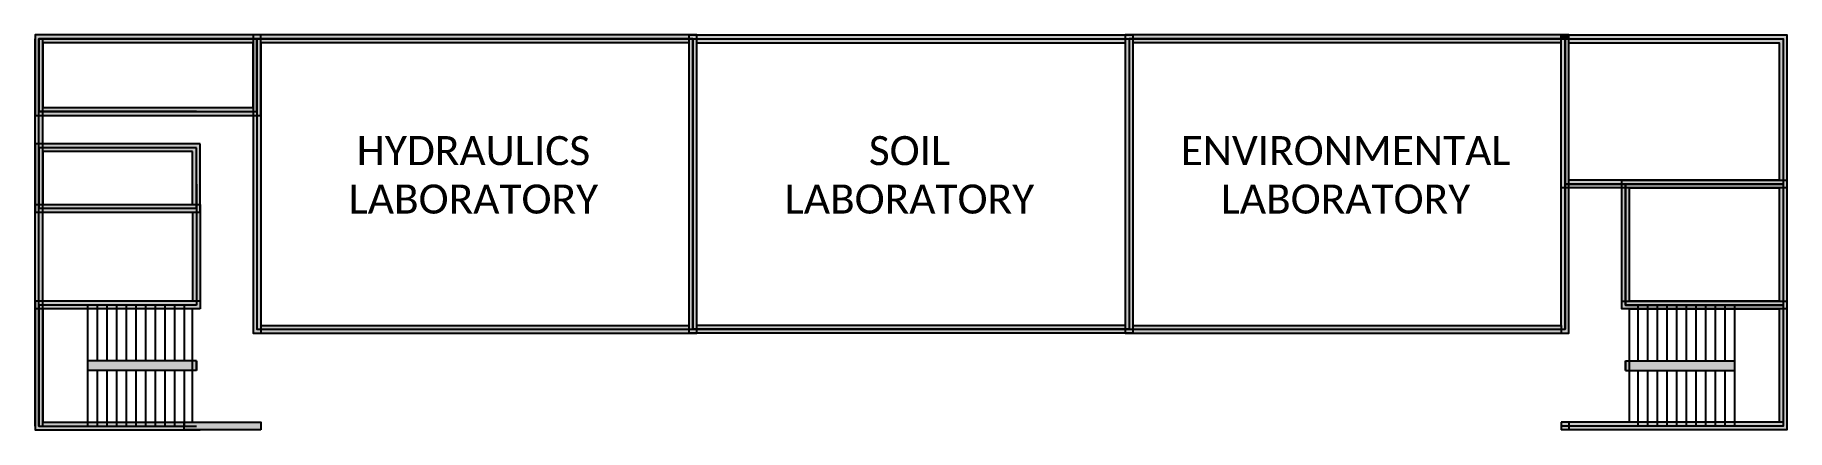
# Model space of a CAD drawing. Header units: millimetres. Extents: x 67889 to 104049, y 19252 to 27412.
import ezdxf

# ---------------------------------------------------------------- set-up
doc = ezdxf.new("R2010")
doc.units = ezdxf.units.MM
doc.layers.add('1 - G', color=7, linetype='Continuous')
doc.layers.add('hatches', color=7, linetype='Continuous')
doc.styles.get("Standard").update_dxf_attribs({"font": 'arial.ttf'})

msp = doc.modelspace()

# ---------------------------------------------------------------- hatches: boundary and pattern name
at = {"layer": 'hatches'}
h = msp.add_hatch(color=256, dxfattribs=at)
h.dxf.hatch_style = 1
h.paths.add_polyline_path([(72549, 27412), (72389, 27412), (72389, 27332), (72469, 27332), (72549, 27332)])
h.paths.add_polyline_path([(72549, 27332), (72469, 27332), (72469, 25832), (72469, 25752), (72549, 25752)])
h.paths.add_polyline_path([(72469, 27332), (72389, 27332), (72389, 25832), (72469, 25832)])
h.paths.add_polyline_path([(72389, 27332), (67969, 27332), (67969, 25832), (72389, 25832), (72389, 25912), (68049, 25912), (68049, 27252), (72389, 27252)], flags=17)
h.paths.add_polyline_path([(72389, 27412), (67889, 27412), (67889, 25752), (72389, 25752), (72389, 25832), (67969, 25832), (67969, 27332), (72389, 27332)])
h.paths.add_polyline_path([(68049, 25752), (67969, 25752), (67969, 25162), (68049, 25162)])
h.paths.add_polyline_path([(67969, 25752), (67889, 25752), (67889, 25162), (67969, 25162)])
h.paths.add_polyline_path([(68049, 25162), (67969, 25162), (67969, 25082), (68049, 25082)])
h.paths.add_polyline_path([(68049, 25082), (67969, 25082), (67969, 23832), (68049, 23832)])
h.paths.add_polyline_path([(71219, 25082), (68049, 25082), (68049, 25002), (71139, 25002), (71139, 23912), (68049, 23912), (68049, 23832), (71219, 23832)], flags=17)
h.paths.add_polyline_path([(71299, 25162), (68049, 25162), (68049, 25082), (71219, 25082), (71219, 23832), (68049, 23832), (68049, 23752), (71299, 23752)])
h.paths.add_polyline_path([(67969, 25162), (67889, 25162), (67889, 23752), (67969, 23752)])
h.paths.add_polyline_path([(68049, 23752), (67969, 23752), (67969, 21912), (68049, 21912)])
h.paths.add_polyline_path([(67969, 23752), (67889, 23752), (67889, 21912), (67969, 21912)])
h.paths.add_polyline_path([(68049, 23832), (67969, 23832), (67969, 23752), (68049, 23752)])
h.paths.add_polyline_path([(71219, 23752), (71139, 23752), (71139, 21912), (71219, 21912)])
h.paths.add_polyline_path([(71299, 23752), (71219, 23752), (71219, 21912), (71299, 21912)])
h.paths.add_polyline_path([(71299, 21912), (71219, 21912), (71219, 21832), (70969, 21832), (70969, 21752), (71139, 21752), (71299, 21752)])
h.paths.add_polyline_path([(71219, 21912), (71139, 21912), (68049, 21912), (68049, 21832), (71219, 21832)])
h.paths.add_polyline_path([(68049, 21912), (67969, 21912), (67969, 21832), (68049, 21832)])
h.paths.add_polyline_path([(67969, 21912), (67889, 21912), (67889, 21752), (67969, 21752)])
h.paths.add_polyline_path([(68049, 21832), (67969, 21832), (67969, 21752), (68049, 21752)])
h.paths.add_polyline_path([(68969, 21832), (68049, 21832), (68049, 21752), (68969, 21752)])
h.paths.add_polyline_path([(69169, 21832), (68969, 21832), (68969, 21752), (69169, 21752)])
h.paths.add_polyline_path([(69369, 21832), (69169, 21832), (69169, 21752), (69369, 21752)])
h.paths.add_polyline_path([(69569, 21832), (69369, 21832), (69369, 21752), (69569, 21752)])
h.paths.add_polyline_path([(69769, 21832), (69569, 21832), (69569, 21752), (69769, 21752)])
h.paths.add_polyline_path([(70169, 21832), (69969, 21832), (69969, 21752), (70169, 21752)])
h.paths.add_polyline_path([(69969, 21832), (69769, 21832), (69769, 21752), (69969, 21752)])
h.paths.add_polyline_path([(70369, 21832), (70169, 21832), (70169, 21752), (70369, 21752)])
h.paths.add_polyline_path([(70569, 21832), (70369, 21832), (70369, 21752), (70569, 21752)])
h.paths.add_polyline_path([(70969, 21832), (70769, 21832), (70769, 21752), (70969, 21752)])
h.paths.add_polyline_path([(70769, 21832), (70569, 21832), (70569, 21752), (70769, 21752)])
h.paths.add_polyline_path([(67969, 21752), (67889, 21752), (67889, 19252), (71299, 19252), (72549, 19252), (72549, 19332), (67969, 19332)])
h.paths.add_polyline_path([(68049, 21752), (67969, 21752), (67969, 19412), (68049, 19412)], flags=17)
h.paths.add_polyline_path([(71219, 20682), (71139, 20682), (71139, 20482), (71219, 20482)], flags=17)
h.paths.add_polyline_path([(71139, 20682), (68969, 20682), (68969, 20482), (71139, 20482)], flags=17)
h.paths.add_polyline_path([(68049, 19412), (67969, 19412), (67969, 19332), (68049, 19332)], flags=17)
h.paths.add_polyline_path([(68969, 19412), (68049, 19412), (68049, 19332), (68969, 19332)], flags=17)
h.paths.add_polyline_path([(69169, 19412), (68969, 19412), (68969, 19332), (69169, 19332)], flags=17)
h.paths.add_polyline_path([(70969, 19412), (70769, 19412), (70769, 19332), (70969, 19332)], flags=17)
h.paths.add_polyline_path([(69369, 19412), (69169, 19412), (69169, 19332), (69369, 19332)], flags=17)
h.paths.add_polyline_path([(69569, 19412), (69369, 19412), (69369, 19332), (69569, 19332)], flags=17)
h.paths.add_polyline_path([(69769, 19412), (69569, 19412), (69569, 19332), (69769, 19332)], flags=17)
h.paths.add_polyline_path([(69969, 19412), (69769, 19412), (69769, 19332), (69969, 19332)], flags=17)
h.paths.add_polyline_path([(70169, 19412), (69969, 19412), (69969, 19332), (70169, 19332)], flags=17)
h.paths.add_polyline_path([(70369, 19412), (70169, 19412), (70169, 19332), (70369, 19332)], flags=17)
h.paths.add_polyline_path([(70569, 19412), (70369, 19412), (70369, 19332), (70569, 19332)], flags=17)
h.paths.add_polyline_path([(70769, 19412), (70569, 19412), (70569, 19332), (70769, 19332)], flags=17)
h = msp.add_hatch(color=256, dxfattribs=at)
h.dxf.hatch_style = 1
h.paths.add_polyline_path([(90389, 21332), (81469, 21332), (81389, 21332), (81389, 21252), (90389, 21252)])
h.paths.add_polyline_path([(90389, 21412), (81549, 21412), (81549, 27252), (90389, 27252), (90389, 27332), (81469, 27332), (81469, 21332), (90389, 21332)], flags=17)
h.paths.add_polyline_path([(81469, 27332), (90389, 27332), (90389, 27412), (81389, 27412), (81389, 21332), (81469, 21332)])
h.paths.add_polyline_path([(81389, 21412), (72549, 21412), (72549, 27252), (81389, 27252), (81389, 27332), (72469, 27332), (72469, 21332), (81389, 21332)], flags=17)
h.paths.add_polyline_path([(81389, 21332), (72469, 21332), (72469, 27332), (81389, 27332), (81389, 27412), (72389, 27412), (72389, 21252), (81389, 21252)])
h = msp.add_hatch(color=256, dxfattribs=at)
h.dxf.hatch_style = 1
h.paths.add_polyline_path([(100969, 19412), (100799, 19412), (99389, 19412), (99389, 19332), (100969, 19332)], flags=17)
h.paths.add_polyline_path([(104049, 21912), (103969, 21912), (103969, 19332), (100719, 19332), (99389, 19332), (99389, 19252), (103969, 19252), (104049, 19252)])
h.paths.add_polyline_path([(101169, 19412), (100969, 19412), (100969, 19332), (101169, 19332)], flags=17)
h.paths.add_polyline_path([(101369, 19412), (101169, 19412), (101169, 19332), (101369, 19332)], flags=17)
h.paths.add_polyline_path([(101569, 19412), (101369, 19412), (101369, 19332), (101569, 19332)], flags=17)
h.paths.add_polyline_path([(101769, 19412), (101569, 19412), (101569, 19332), (101769, 19332)], flags=17)
h.paths.add_polyline_path([(101969, 19412), (101769, 19412), (101769, 19332), (101969, 19332)], flags=17)
h.paths.add_polyline_path([(102169, 19412), (101969, 19412), (101969, 19332), (102169, 19332)], flags=17)
h.paths.add_polyline_path([(102369, 19412), (102169, 19412), (102169, 19332), (102369, 19332)], flags=17)
h.paths.add_polyline_path([(102569, 19412), (102369, 19412), (102369, 19332), (102569, 19332)], flags=17)
h.paths.add_polyline_path([(102769, 19412), (102569, 19412), (102569, 19332), (102769, 19332)], flags=17)
h.paths.add_polyline_path([(102969, 19412), (102769, 19412), (102769, 19332), (102969, 19332)], flags=17)
h.paths.add_polyline_path([(103969, 19412), (102969, 19412), (102969, 19332), (103969, 19332)], flags=16)
h.paths.add_polyline_path([(103969, 21832), (102969, 21832), (102969, 21752), (103889, 21752), (103889, 19412), (102969, 19412), (102969, 19332), (103969, 19332)], flags=17)
h.paths.add_polyline_path([(102969, 20682), (100799, 20682), (100799, 20482), (102969, 20482)], flags=17)
h.paths.add_polyline_path([(100799, 20682), (100719, 20682), (100719, 20482), (100799, 20482)], flags=17)
h.paths.add_polyline_path([(102969, 21832), (102769, 21832), (102769, 21752), (102969, 21752)], flags=17)
h.paths.add_polyline_path([(102769, 21832), (102569, 21832), (102569, 21752), (102769, 21752)], flags=17)
h.paths.add_polyline_path([(102569, 21832), (102369, 21832), (102369, 21752), (102569, 21752)], flags=17)
h.paths.add_polyline_path([(102369, 21832), (102169, 21832), (102169, 21752), (102369, 21752)], flags=17)
h.paths.add_polyline_path([(102169, 21832), (101969, 21832), (101969, 21752), (102169, 21752)], flags=17)
h.paths.add_polyline_path([(101969, 21832), (101769, 21832), (101769, 21752), (101969, 21752)], flags=17)
h.paths.add_polyline_path([(101769, 21832), (101569, 21832), (101569, 21752), (101769, 21752)], flags=17)
h.paths.add_polyline_path([(101569, 21832), (101369, 21832), (101369, 21752), (101569, 21752)], flags=17)
h.paths.add_polyline_path([(101369, 21832), (101169, 21832), (101169, 21752), (101369, 21752)], flags=17)
h.paths.add_polyline_path([(101169, 21832), (100969, 21832), (100969, 21752), (101169, 21752)], flags=17)
h.paths.add_polyline_path([(100969, 21832), (100719, 21832), (100719, 21912), (100639, 21912), (100639, 21752), (100969, 21752)], flags=17)
h.paths.add_polyline_path([(103969, 21912), (100719, 21912), (100719, 21832), (103969, 21832)], flags=17)
h.paths.add_polyline_path([(100719, 24332), (103969, 24332), (103969, 24412), (100639, 24412), (100639, 21912), (100719, 21912)])
h.paths.add_polyline_path([(100799, 24252), (103889, 24252), (103889, 21912), (103969, 21912), (103969, 24332), (100719, 24332), (100719, 21912), (100799, 21912)], flags=17)
h.paths.add_polyline_path([(104049, 24412), (103969, 24412), (103969, 21912), (104049, 21912)])
h.paths.add_polyline_path([(104049, 27412), (99549, 27412), (99549, 27332), (103969, 27332), (103969, 24412), (104049, 24412)])
h.paths.add_polyline_path([(103969, 27332), (99549, 27332), (99549, 27252), (103889, 27252), (103889, 24412), (103969, 24412)], flags=17)
h.paths.add_polyline_path([(100639, 24412), (99549, 24412), (99549, 24332), (100639, 24332)])
h.paths.add_polyline_path([(100639, 24332), (99549, 24332), (99549, 24252), (100639, 24252)])
h.paths.add_polyline_path([(99549, 24332), (99469, 24332), (99469, 24252), (99549, 24252)], flags=17)
h.paths.add_polyline_path([(99549, 24412), (99549, 27252), (99549, 27332), (99469, 27332), (99469, 24332), (99549, 24332)], flags=17)
h.paths.add_polyline_path([(99469, 24332), (99469, 27332), (99389, 27332), (99389, 24252), (99469, 24252)], flags=16)
h.paths.add_polyline_path([(99469, 24252), (99389, 24252), (99389, 21412), (90549, 21412), (90549, 27252), (99389, 27252), (99389, 27332), (90469, 27332), (90469, 21332), (99469, 21332)], flags=17)
h.paths.add_polyline_path([(99549, 24252), (99469, 24252), (99469, 21332), (90469, 21332), (90469, 27332), (99389, 27332), (99389, 27412), (90389, 27412), (90389, 21252), (99549, 21252)])
h = msp.add_hatch(color=256, dxfattribs=at)
h.dxf.hatch_style = 1
h.paths.add_polyline_path([(99549, 27412), (99389, 27412), (99389, 27332), (99469, 27332), (99549, 27332)])
h = msp.add_hatch(color=256, dxfattribs=at)
h.dxf.hatch_style = 1
h.paths.add_polyline_path([(72549, 19412), (70969, 19412), (70969, 19252), (72549, 19252)])
h = msp.add_hatch(color=256, dxfattribs=at)
h.dxf.hatch_style = 1
h.paths.add_polyline_path([(103969, 19412), (102969, 19412), (102969, 19332), (103969, 19332)])

# ---------------------------------------------------------------- linework, layer by layer
for points in [[(72549, 21412), (72549, 21252)], [(99389, 21412), (99389, 21252)], [(72549, 19412), (72549, 19252)], [(99389, 19412), (99389, 19252)]]:
    msp.add_lwpolyline(points)
at = {"layer": '1 - G'}
for p, q in [((67889, 19332), (67889, 27332)), ((67969, 27332), (103969, 27332)), ((67969, 19332), (67969, 27332)), ((68049, 19332), (68049, 27332)), ((72469, 27332), (72469, 21332)), ((81469, 27332), (81469, 21332)), ((90469, 27332), (90469, 21332)), ((99469, 27332), (99469, 21332)), ((103969, 27332), (103969, 19332)), ((71219, 25832), (67969, 25832)), ((71219, 25832), (72469, 25832)), ((71219, 25082), (67969, 25082)), ((71219, 24332), (71219, 25082)), ((71219, 24332), (71219, 23832)), ((99469, 24332), (103969, 24332)), ((100719, 24332), (100719, 21832)), ((67969, 23832), (71219, 23832)), ((71219, 23832), (71219, 21832)), ((71219, 21832), (67969, 21832)), ((68969, 21832), (68969, 19332)), ((69169, 21832), (69169, 20682)), ((69369, 21832), (69369, 20682)), ((69569, 21832), (69569, 20682)), ((69769, 21832), (69769, 20682)), ((69969, 21832), (69969, 20682)), ((70169, 21832), (70169, 20682)), ((70369, 21832), (70369, 20682)), ((70569, 21832), (70569, 20682)), ((70769, 21832), (70769, 20682)), ((70969, 21832), (70969, 20682)), ((100719, 21832), (103969, 21832)), ((100969, 21832), (100969, 20682)), ((101169, 21832), (101169, 20682)), ((101369, 21832), (101369, 20682)), ((101569, 21832), (101569, 20682)), ((101769, 21832), (101769, 20682)), ((101969, 21832), (101969, 20682)), ((102169, 21832), (102169, 20682)), ((102369, 21832), (102369, 20682)), ((102569, 21832), (102569, 20682)), ((102769, 21832), (102769, 20682)), ((102969, 21832), (102969, 19332)), ((72469, 21332), (99469, 21332)), ((71219, 20682), (68969, 20682)), ((71219, 20682), (71219, 20482)), ((100719, 20682), (102969, 20682)), ((100719, 20682), (100719, 20482)), ((71219, 20482), (68969, 20482)), ((69169, 20482), (69169, 19332)), ((69369, 20482), (69369, 19332)), ((69569, 20482), (69569, 19332)), ((69769, 20482), (69769, 19332)), ((69969, 20482), (69969, 19332)), ((70169, 20482), (70169, 19332)), ((70369, 20482), (70369, 19332)), ((70569, 20482), (70569, 19332)), ((70769, 20482), (70769, 19332)), ((70969, 20482), (70969, 19332)), ((100719, 20482), (102969, 20482)), ((100969, 20482), (100969, 19332)), ((101169, 20482), (101169, 19332)), ((101369, 20482), (101369, 19332)), ((101569, 20482), (101569, 19332)), ((101769, 20482), (101769, 19332)), ((101969, 20482), (101969, 19332)), ((102169, 20482), (102169, 19332)), ((102369, 20482), (102369, 19332)), ((102569, 20482), (102569, 19332)), ((102769, 20482), (102769, 19332)), ((103969, 19412), (99389, 19412)), ((103969, 19332), (99389, 19332)), ((103969, 19252), (99389, 19252))]:
    msp.add_line(p, q, dxfattribs=at)
for points in [[(72549, 27412), (67889, 27412), (67889, 25752), (72549, 25752)], [(72469, 27332), (67969, 27332), (67969, 25832), (72469, 25832)], [(72389, 27252), (68049, 27252), (68049, 25912), (72389, 25912)], [(81549, 27412), (72389, 27412), (72389, 21252), (81549, 21252)], [(81469, 27332), (72469, 27332), (72469, 21332), (81469, 21332)], [(81389, 27252), (72549, 27252), (72549, 21412), (81389, 21412)], [(81389, 27412), (90549, 27412), (90549, 21252), (81389, 21252)], [(81469, 27332), (90469, 27332), (90469, 21332), (81469, 21332)], [(81549, 27252), (90389, 27252), (90389, 21412), (81549, 21412)], [(99549, 27412), (90389, 27412), (90389, 21252), (99549, 21252)], [(99469, 27332), (90469, 27332), (90469, 21332), (99469, 21332)], [(99389, 27252), (90549, 27252), (90549, 21412), (99389, 21412)], [(99389, 27412), (104049, 27412), (104049, 24252), (99389, 24252)], [(99469, 27332), (103969, 27332), (103969, 24332), (99469, 24332)], [(99549, 27252), (103889, 27252), (103889, 24412), (99549, 24412)], [(71299, 25162), (67889, 25162), (67889, 23752), (71299, 23752)], [(71219, 25082), (67969, 25082), (67969, 23832), (71219, 23832)], [(71139, 25002), (68049, 25002), (68049, 23912), (71139, 23912)], [(100639, 24412), (104049, 24412), (104049, 21752), (100639, 21752)], [(100719, 24332), (103969, 24332), (103969, 21832), (100719, 21832)], [(100799, 24252), (103889, 24252), (103889, 21912), (100799, 21912)], [(71299, 21752), (67889, 21752), (67889, 23912), (71299, 23912)], [(71219, 21832), (67969, 21832), (67969, 23832), (71219, 23832)], [(71139, 21912), (68049, 21912), (68049, 23752), (71139, 23752)], [(71139, 21752), (68049, 21752), (68049, 19412), (71139, 19412)], [(100799, 21752), (103889, 21752), (103889, 19412), (100799, 19412)]]:
    msp.add_lwpolyline(points, close=True, dxfattribs=at)
for points in [[(72469, 27332), (72469, 21332)], [(81469, 21332), (81469, 27332)], [(90469, 27332), (90469, 21332)], [(71299, 21912), (67889, 21912), (67889, 19252), (71299, 19252)], [(71219, 21832), (67969, 21832), (67969, 19332), (71219, 19332)], [(100639, 21912), (104049, 21912), (104049, 19252), (100639, 19252)], [(100719, 21832), (103969, 21832), (103969, 19332), (100719, 19332)], [(71219, 20482), (71219, 20682)], [(100719, 20482), (100719, 20682)]]:
    msp.add_lwpolyline(points, dxfattribs=at)
at = {"layer": 'hatches'}
msp.add_line((99549, 19412), (99549, 19252), dxfattribs=at)
msp.add_lwpolyline([(72549, 19252), (70969, 19252), (70969, 19412), (72549, 19412)], close=True, dxfattribs=at)

# ---------------------------------------------------------------- texts
at = {"layer": 'hatches', "char_height": 600, "attachment_point": 1}
for s, insert in [('\\pxqc;{\\fCalibri|b0|i0|c0|p34;HYDRAULICS LABORATORY}', (72848, 25323)), ('\\pxqc;{\\fCalibri|b0|i0|c0|p34;SOIL\\PLABORATORY}', (81848, 25323)), ('\\pxqc;{\\fCalibri|b0|i0|c0|p34;ENVIRONMENTAL LABORATORY}', (90848, 25323))]:
    msp.add_mtext_dynamic_manual_height_columns(s, width=8180.5, gutter_width=12.5, heights=[0], dxfattribs=dict(at, insert=insert))

doc.saveas('drawing.dxf')
